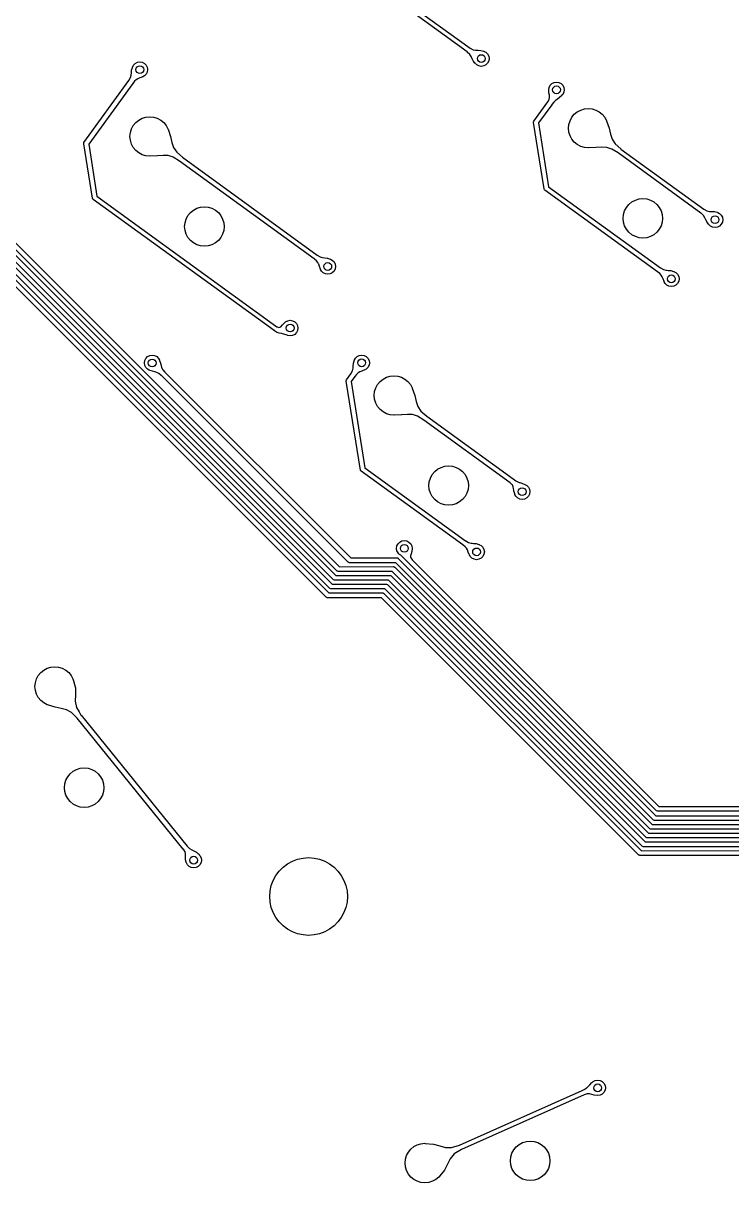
# Model space of a CAD drawing. Extents: x 95 to 380, y -206 to -92.
# Drawn here: x 159.1 to 195.6, y -205.9 to -146.2 of the extents above; entities that cross this region are included whole.
import ezdxf

# ---------------------------------------------------------------- set-up
doc = ezdxf.new("R2010")
doc.units = 0
doc.layers.add('BLACK', color=7, linetype='CONTINUOUS')

msp = doc.modelspace()

# ---------------------------------------------------------------- linework, layer by layer
at = {"layer": 'BLACK', "linetype": 'CONTINUOUS'}
for p, q in [((181.98888, -147.679515), (172.490417, -140.781265)), ((172.679712, -140.612729), (182.136981, -147.481063)), ((181.991907, -147.68585), (181.98888, -147.679515)), ((182.12382, -147.804482), (181.991907, -147.68585)), ((182.123821, -147.804484), (182.12382, -147.804482)), ((182.197368, -147.918238), (182.123821, -147.804484)), ((182.136981, -147.481063), (182.140082, -147.481615)), ((182.140082, -147.481615), (182.291466, -147.566226)), ((182.245554, -148.031314), (182.197368, -147.918238)), ((182.291466, -147.566226), (182.421532, -147.592559)), ((182.421532, -147.592559), (182.544612, -147.591573)), ((182.544612, -147.591573), (182.545294, -147.59159)), ((182.545294, -147.59159), (182.684109, -147.599217)), ((182.684109, -147.599217), (182.686705, -147.599657)), ((182.686705, -147.599657), (182.81935, -147.638032)), ((182.81935, -147.638032), (182.837269, -147.64087)), ((182.837269, -147.64087), (182.847921, -147.646297)), ((182.847921, -147.646297), (182.854203, -147.648115)), ((182.854203, -147.648115), (182.858975, -147.651929)), ((182.858975, -147.651929), (182.948776, -147.697686)), ((182.948776, -147.697686), (183.037269, -147.786179)), ((183.037269, -147.786179), (183.094085, -147.897686)), ((183.094085, -147.897686), (183.113662, -148.021293)), ((164.727231, -148.616657), (164.768337, -148.481677)), ((164.768337, -148.481677), (164.770393, -148.468696)), ((164.770393, -148.468696), (164.775108, -148.45944)), ((164.775108, -148.45944), (164.777517, -148.451533)), ((164.777517, -148.451533), (164.781775, -148.446356)), ((164.781775, -148.446356), (164.827209, -148.357189)), ((164.827209, -148.357189), (164.915702, -148.268696)), ((164.915702, -148.268696), (165.027209, -148.21188)), ((165.027209, -148.21188), (165.150816, -148.192303)), ((165.150816, -148.192303), (165.274423, -148.21188)), ((165.274423, -148.21188), (165.38593, -148.268696)), ((165.38593, -148.268696), (165.474423, -148.357189)), ((165.474423, -148.357189), (165.531239, -148.468696)), ((165.531239, -148.468696), (165.550816, -148.592303)), ((165.550816, -148.592303), (165.531239, -148.71591)), ((182.245895, -148.032041), (182.245554, -148.031314)), ((182.297932, -148.133244), (182.245895, -148.032041)), ((182.309294, -148.15534), (182.297932, -148.133244)), ((182.310647, -148.157403), (182.309294, -148.15534)), ((182.387296, -148.250994), (182.310647, -148.157403)), ((182.390055, -148.256407), (182.387296, -148.250994)), ((182.399309, -148.265661), (182.390055, -148.256407)), ((182.422651, -148.294162), (182.399309, -148.265661)), ((182.423409, -148.295002), (182.422651, -148.294162)), ((182.431674, -148.298449), (182.423409, -148.295002)), ((182.431973, -148.298325), (182.431674, -148.298449)), ((182.478548, -148.3449), (182.431973, -148.298325)), ((182.590055, -148.401716), (182.478548, -148.3449)), ((182.713662, -148.421293), (182.590055, -148.401716)), ((182.837269, -148.401716), (182.713662, -148.421293)), ((182.948776, -148.3449), (182.837269, -148.401716)), ((183.037269, -148.256407), (182.948776, -148.3449)), ((183.094085, -148.1449), (183.037269, -148.256407)), ((183.113662, -148.021293), (183.094085, -148.1449)), ((162.2747, -152.342351), (164.588429, -149.154376)), ((164.588429, -149.154376), (164.589065, -149.150947)), ((164.589065, -149.150947), (164.674954, -149.002152)), ((164.674954, -149.002152), (164.707011, -148.87516)), ((164.707011, -148.87516), (164.713224, -148.755283)), ((164.713224, -148.755283), (164.713261, -148.754799)), ((164.713261, -148.754799), (164.726785, -148.618894)), ((164.726785, -148.618894), (164.727231, -148.616657)), ((164.882541, -149.185884), (164.793026, -149.298261)), ((164.882542, -149.185883), (164.882541, -149.185884)), ((164.964549, -149.111063), (164.882542, -149.185883)), ((164.96455, -149.111062), (164.964549, -149.111063)), ((165.050099, -149.062289), (164.96455, -149.111062)), ((165.157156, -149.019328), (165.050099, -149.062289)), ((165.157162, -149.019325), (165.157156, -149.019328)), ((165.157201, -149.01931), (165.157162, -149.019325)), ((165.222768, -148.993628), (165.157201, -149.01931)), ((165.292805, -148.966196), (165.222768, -148.993628)), ((165.292992, -148.966121), (165.292805, -148.966196)), ((165.298866, -148.960271), (165.292992, -148.966121)), ((165.38593, -148.91591), (165.298866, -148.960271)), ((165.474423, -148.827417), (165.38593, -148.91591)), ((165.531239, -148.71591), (165.474423, -148.827417)), ((164.78789, -149.301103), (162.517832, -152.428906)), ((164.793026, -149.298261), (164.78789, -149.301103)), ((186.181362, -149.628345), (186.200939, -149.504738)), ((186.18301, -149.638756), (186.181362, -149.628345)), ((186.182307, -149.640898), (186.18301, -149.638756)), ((186.19348, -149.78927), (186.182307, -149.640898)), ((186.193637, -149.790489), (186.19348, -149.78927)), ((186.215706, -149.911557), (186.193637, -149.790489)), ((186.200939, -149.504738), (186.257755, -149.393231)), ((186.257755, -149.393231), (186.346248, -149.304738)), ((186.346248, -149.304738), (186.457755, -149.247922)), ((186.457755, -149.247922), (186.581362, -149.228345)), ((186.581362, -149.228345), (186.704969, -149.247922)), ((186.704969, -149.247922), (186.816476, -149.304738)), ((186.816476, -149.304738), (186.904969, -149.393231)), ((186.904969, -149.393231), (186.961785, -149.504738)), ((186.961785, -149.751952), (186.904969, -149.863459)), ((186.961785, -149.504738), (186.981362, -149.628345)), ((186.981362, -149.628345), (186.961785, -149.751952)), ((185.410232, -151.246669), (186.132115, -150.250394)), ((186.332555, -150.395805), (185.653345, -151.333185)), ((186.132115, -150.250394), (186.13293, -150.245995)), ((186.13293, -150.245995), (186.204244, -150.122412)), ((186.204244, -150.122412), (186.226435, -150.015149)), ((186.21652, -149.919421), (186.215706, -149.911557)), ((186.226435, -150.015149), (186.21652, -149.919421)), ((186.336911, -150.393444), (186.332555, -150.395805)), ((186.44274, -150.26294), (186.336911, -150.393444)), ((186.442744, -150.262936), (186.44274, -150.26294)), ((186.536231, -150.176361), (186.442744, -150.262936)), ((186.626673, -150.110308), (186.536231, -150.176361)), ((186.62678, -150.110229), (186.626673, -150.110308)), ((186.730155, -150.032903), (186.62678, -150.110229)), ((186.731015, -150.032194), (186.730155, -150.032903)), ((186.855142, -149.919421), (186.731015, -150.032194)), ((186.855527, -149.919055), (186.855142, -149.919421)), ((186.858974, -149.91079), (186.855527, -149.919055)), ((186.904969, -149.863459), (186.858584, -149.909843)), ((186.858584, -149.909843), (186.858974, -149.91079)), ((187.36966, -151.043312), (187.496013, -150.889351)), ((187.496013, -150.889351), (187.649974, -150.762998)), ((187.649974, -150.762998), (187.825627, -150.669109)), ((187.825627, -150.669109), (188.016221, -150.611293)), ((188.016221, -150.611293), (188.214433, -150.591771)), ((188.214433, -150.591771), (188.412645, -150.611293)), ((188.412645, -150.611293), (188.603239, -150.669109)), ((188.603239, -150.669109), (188.778892, -150.762998)), ((188.778892, -150.762998), (188.932853, -150.889351)), ((188.932853, -150.889351), (189.059206, -151.043312)), ((164.719591, -151.641462), (164.81348, -151.465809)), ((164.81348, -151.465809), (164.939833, -151.311848)), ((164.939833, -151.311848), (165.093794, -151.185495)), ((165.093794, -151.185495), (165.269447, -151.091606)), ((165.269447, -151.091606), (165.460041, -151.03379)), ((165.460041, -151.03379), (165.658253, -151.014268)), ((165.658253, -151.014268), (165.856465, -151.03379)), ((165.856465, -151.03379), (166.047059, -151.091606)), ((166.047059, -151.091606), (166.222712, -151.185495)), ((166.222712, -151.185495), (166.376673, -151.311848)), ((166.376673, -151.311848), (166.503026, -151.465809)), ((166.503026, -151.465809), (166.596915, -151.641462)), ((185.398846, -151.294094), (185.410232, -151.246669)), ((185.398847, -151.294103), (185.398846, -151.294094)), ((185.400289, -151.318556), (185.398847, -151.294103)), ((185.943317, -154.73175), (185.400289, -151.318556)), ((185.653345, -151.333185), (186.176475, -154.62131)), ((187.198433, -151.607771), (187.217955, -151.409559)), ((187.217955, -151.409559), (187.275771, -151.218965)), ((187.275771, -151.218965), (187.36966, -151.043312)), ((189.059206, -151.043312), (189.153095, -151.218965)), ((189.153095, -151.218965), (189.156305, -151.229548)), ((189.156305, -151.229548), (189.156835, -151.230079)), ((189.156835, -151.230079), (189.157103, -151.230791)), ((189.157103, -151.230791), (189.285739, -151.61034)), ((164.642253, -152.030268), (164.661775, -151.832056)), ((164.661775, -152.22848), (164.642253, -152.030268)), ((164.661775, -151.832056), (164.719591, -151.641462)), ((166.596915, -151.641462), (166.600125, -151.652045)), ((166.600125, -151.652045), (166.600655, -151.652576)), ((166.600655, -151.652576), (166.600923, -151.653288)), ((166.600923, -151.653288), (166.729559, -152.032837)), ((166.729559, -152.032837), (166.729855, -152.033862)), ((166.729855, -152.033862), (166.803087, -152.338886)), ((187.217955, -151.805983), (187.198433, -151.607771)), ((187.275771, -151.996577), (187.217955, -151.805983)), ((187.36966, -152.17223), (187.275771, -151.996577)), ((187.496013, -152.326191), (187.36966, -152.17223)), ((189.285739, -151.61034), (189.286035, -151.611365)), ((189.286035, -151.611365), (189.359268, -151.916387)), ((189.359268, -151.916387), (189.359272, -151.916402)), ((189.359272, -151.916402), (189.441281, -152.172159)), ((189.441281, -152.172159), (189.441284, -152.172166)), ((189.441284, -152.172166), (189.600054, -152.41471)), ((175.111211, -174.849409), (152.935496, -152.677091)), ((153.063615, -152.455059), (175.234764, -174.62281)), ((175.295266, -174.397059), (153.18793, -152.293098)), ((153.602671, -152.357645), (175.421165, -174.172806)), ((162.263314, -152.389776), (162.2747, -152.342351)), ((162.263315, -152.389785), (162.263314, -152.389776)), ((162.264757, -152.414238), (162.263315, -152.389785)), ((162.709825, -155.208924), (162.264757, -152.414238)), ((162.517832, -152.428906), (162.94294, -155.098262)), ((164.719591, -152.419074), (164.661775, -152.22848)), ((164.81348, -152.594727), (164.719591, -152.419074)), ((164.939833, -152.748688), (164.81348, -152.594727)), ((165.093794, -152.875041), (164.939833, -152.748688)), ((166.803087, -152.338886), (166.803091, -152.338902)), ((166.803091, -152.338902), (166.885098, -152.59466)), ((166.885098, -152.59466), (166.885101, -152.594666)), ((166.885101, -152.594666), (167.043871, -152.837211)), ((187.649974, -152.452544), (187.496013, -152.326191)), ((187.825627, -152.546433), (187.649974, -152.452544)), ((188.016221, -152.604249), (187.825627, -152.546433)), ((188.214433, -152.623771), (188.016221, -152.604249)), ((188.225184, -152.622712), (188.214433, -152.623771)), ((188.226632, -152.623239), (188.225184, -152.622712)), ((188.608779, -152.606599), (188.226632, -152.623239)), ((188.609209, -152.606572), (188.608779, -152.606599)), ((188.906871, -152.582595), (188.609209, -152.606572)), ((188.906885, -152.582594), (188.906871, -152.582595)), ((189.161728, -152.593096), (188.906885, -152.582594)), ((189.161735, -152.593098), (189.161728, -152.593096)), ((189.427151, -152.679411), (189.161735, -152.593098)), ((189.747529, -152.877156), (189.427151, -152.679411)), ((189.600054, -152.41471), (189.600057, -152.414714)), ((189.600057, -152.414714), (189.895672, -152.673564)), ((189.895672, -152.673564), (189.898309, -152.678902)), ((189.898309, -152.678902), (194.1591, -155.772604)), ((152.692827, -153.357051), (174.861986, -175.522799)), ((174.924824, -175.299403), (152.749101, -153.12708)), ((152.879232, -152.90706), (175.048377, -175.072804)), ((165.269447, -152.96893), (165.093794, -152.875041)), ((165.460041, -153.026746), (165.269447, -152.96893)), ((165.658253, -153.046268), (165.460041, -153.026746)), ((165.669004, -153.045209), (165.658253, -153.046268)), ((165.670452, -153.045736), (165.669004, -153.045209)), ((166.052598, -153.029096), (165.670452, -153.045736)), ((166.053028, -153.029069), (166.052598, -153.029096)), ((166.350689, -153.005094), (166.053028, -153.029069)), ((166.350703, -153.005093), (166.350689, -153.005094)), ((166.605544, -153.015597), (166.350703, -153.005093)), ((166.605553, -153.015599), (166.605544, -153.015597)), ((166.870968, -153.101914), (166.605553, -153.015599)), ((167.191345, -153.299659), (166.870968, -153.101914)), ((167.043871, -152.837211), (167.043874, -152.837215)), ((167.043874, -152.837215), (167.339488, -153.096066)), ((167.194255, -153.300243), (167.191345, -153.299659)), ((174.1235, -158.332389), (167.194255, -153.300243)), ((167.339488, -153.096066), (167.342291, -153.101741)), ((167.342291, -153.101741), (174.271721, -158.134022)), ((189.750844, -152.877821), (189.747529, -152.877156)), ((194.011202, -155.971208), (189.750844, -152.877821)), ((174.736093, -175.747058), (152.562715, -153.57709)), ((162.94294, -155.098262), (172.200766, -161.821554)), ((185.943353, -154.731975), (185.943317, -154.73175)), ((185.953035, -154.747775), (185.943353, -154.731975)), ((185.968836, -154.77356), (185.953035, -154.747775)), ((185.968841, -154.773563), (185.968836, -154.77356)), ((185.987154, -154.789837), (185.968841, -154.773563)), ((191.780799, -158.996485), (185.987154, -154.789837)), ((186.176475, -154.62131), (191.928091, -158.797441)), ((162.735308, -155.250509), (162.709825, -155.208924)), ((162.735313, -155.250512), (162.735308, -155.250509)), ((162.753626, -155.266786), (162.735313, -155.250512)), ((172.057964, -162.023855), (162.753626, -155.266786)), ((167.90453, -155.823358), (168.080183, -155.729469)), ((168.080183, -155.729469), (168.270777, -155.671653)), ((168.270777, -155.671653), (168.468989, -155.652131)), ((168.468989, -155.652131), (168.667201, -155.671653)), ((168.667201, -155.671653), (168.857795, -155.729469)), ((168.857795, -155.729469), (169.033448, -155.823358)), ((190.086507, -155.856828), (190.180396, -155.681175)), ((190.180396, -155.681175), (190.306749, -155.527214)), ((190.306749, -155.527214), (190.46071, -155.400861)), ((190.46071, -155.400861), (190.636363, -155.306972)), ((190.636363, -155.306972), (190.826957, -155.249156)), ((190.826957, -155.249156), (191.025169, -155.229634)), ((191.025169, -155.229634), (191.223381, -155.249156)), ((191.223381, -155.249156), (191.413975, -155.306972)), ((191.413975, -155.306972), (191.589628, -155.400861)), ((191.589628, -155.400861), (191.743589, -155.527214)), ((191.743589, -155.527214), (191.869942, -155.681175)), ((191.869942, -155.681175), (191.963831, -155.856828)), ((194.1591, -155.772604), (194.162355, -155.773187)), ((194.162355, -155.773187), (194.313403, -155.857956)), ((167.472511, -156.469919), (167.530327, -156.279325)), ((167.530327, -156.279325), (167.624216, -156.103672)), ((167.624216, -156.103672), (167.750569, -155.949711)), ((167.750569, -155.949711), (167.90453, -155.823358)), ((169.033448, -155.823358), (169.187409, -155.949711)), ((169.187409, -155.949711), (169.313762, -156.103672)), ((169.313762, -156.103672), (169.407651, -156.279325)), ((169.407651, -156.279325), (169.465467, -156.469919)), ((190.009169, -156.245634), (190.028691, -156.047422)), ((190.028691, -156.443846), (190.009169, -156.245634)), ((190.028691, -156.047422), (190.086507, -155.856828)), ((191.963831, -155.856828), (192.021647, -156.047422)), ((192.021647, -156.047422), (192.041169, -156.245634)), ((192.041169, -156.245634), (192.021647, -156.443846)), ((194.014146, -155.977398), (194.011202, -155.971208)), ((194.146037, -156.096421), (194.014146, -155.977398)), ((194.219054, -156.210815), (194.146037, -156.096421)), ((194.266541, -156.324597), (194.219054, -156.210815)), ((194.266889, -156.325351), (194.266541, -156.324597)), ((194.329737, -156.449276), (194.266889, -156.325351)), ((194.313403, -155.857956), (194.313408, -155.857957)), ((194.313408, -155.857957), (194.442768, -155.884955)), ((194.442768, -155.884955), (194.44308, -155.88502)), ((194.44308, -155.88502), (194.56572, -155.884955)), ((194.56572, -155.884955), (194.566421, -155.884975)), ((194.566421, -155.884975), (194.704859, -155.893355)), ((194.704859, -155.893355), (194.707423, -155.893801)), ((194.707423, -155.893801), (194.840403, -155.932526)), ((194.840403, -155.932526), (194.857637, -155.935256)), ((194.857637, -155.935256), (194.868122, -155.940598)), ((194.868122, -155.940598), (194.8746, -155.942485)), ((194.8746, -155.942485), (194.87943, -155.94636)), ((194.87943, -155.94636), (194.969144, -155.992072)), ((194.969144, -155.992072), (195.057637, -156.080565)), ((195.057637, -156.080565), (195.114453, -156.192072)), ((195.114453, -156.192072), (195.13403, -156.315679)), ((195.13403, -156.315679), (195.114453, -156.439286)), ((167.452989, -156.668131), (167.472511, -156.469919)), ((167.472511, -156.866343), (167.452989, -156.668131)), ((167.530327, -157.056937), (167.472511, -156.866343)), ((169.465467, -156.866343), (169.407651, -157.056937)), ((169.465467, -156.469919), (169.484989, -156.668131)), ((169.484989, -156.668131), (169.465467, -156.866343)), ((190.086507, -156.63444), (190.028691, -156.443846)), ((190.180396, -156.810093), (190.086507, -156.63444)), ((190.306749, -156.964054), (190.180396, -156.810093)), ((190.46071, -157.090407), (190.306749, -156.964054)), ((191.743589, -156.964054), (191.589628, -157.090407)), ((191.869942, -156.810093), (191.743589, -156.964054)), ((191.963831, -156.63444), (191.869942, -156.810093)), ((192.021647, -156.443846), (191.963831, -156.63444)), ((194.331107, -156.451382), (194.329737, -156.449276)), ((194.40741, -156.54488), (194.331107, -156.451382)), ((194.410423, -156.550793), (194.40741, -156.54488)), ((194.420279, -156.560649), (194.410423, -156.550793)), ((194.443022, -156.588517), (194.420279, -156.560649)), ((194.443793, -156.589372), (194.443022, -156.588517)), ((194.452058, -156.592819), (194.443793, -156.589372)), ((194.452335, -156.592705), (194.452058, -156.592819)), ((194.498916, -156.639286), (194.452335, -156.592705)), ((194.610423, -156.696102), (194.498916, -156.639286)), ((194.73403, -156.715679), (194.610423, -156.696102)), ((194.857637, -156.696102), (194.73403, -156.715679)), ((194.969144, -156.639286), (194.857637, -156.696102)), ((195.057637, -156.550793), (194.969144, -156.639286)), ((195.114453, -156.439286), (195.057637, -156.550793)), ((167.624216, -157.23259), (167.530327, -157.056937)), ((167.750569, -157.386551), (167.624216, -157.23259)), ((167.90453, -157.512904), (167.750569, -157.386551)), ((168.080183, -157.606793), (167.90453, -157.512904)), ((169.033448, -157.512904), (168.857795, -157.606793)), ((169.187409, -157.386551), (169.033448, -157.512904)), ((169.313762, -157.23259), (169.187409, -157.386551)), ((169.407651, -157.056937), (169.313762, -157.23259)), ((190.636363, -157.184296), (190.46071, -157.090407)), ((190.826957, -157.242112), (190.636363, -157.184296)), ((191.025169, -157.261634), (190.826957, -157.242112)), ((191.223381, -157.242112), (191.025169, -157.261634)), ((191.413975, -157.184296), (191.223381, -157.242112)), ((191.589628, -157.090407), (191.413975, -157.184296)), ((168.270777, -157.664609), (168.080183, -157.606793)), ((168.468989, -157.684131), (168.270777, -157.664609)), ((168.667201, -157.664609), (168.468989, -157.684131)), ((168.857795, -157.606793), (168.667201, -157.664609)), ((174.271721, -158.134022), (174.274277, -158.134518)), ((174.274277, -158.134518), (174.420127, -158.222018)), ((174.126614, -158.338266), (174.1235, -158.332389)), ((174.239204, -158.43138), (174.126614, -158.338266)), ((174.309424, -158.518976), (174.239204, -158.43138)), ((174.309425, -158.518977), (174.309424, -158.518976)), ((174.342433, -158.590497), (174.309425, -158.518977)), ((174.351868, -158.610939), (174.342433, -158.590497)), ((174.389214, -158.723022), (174.351868, -158.610939)), ((174.389536, -158.723987), (174.389214, -158.723022)), ((174.389665, -158.724352), (174.389536, -158.723987)), ((174.441446, -158.864136), (174.389665, -158.724352)), ((174.420127, -158.222018), (174.420129, -158.222019)), ((174.420129, -158.222019), (174.481761, -158.241428)), ((174.481761, -158.241428), (174.543395, -158.260838)), ((174.543395, -158.260838), (174.659336, -158.275524)), ((174.659336, -158.275524), (174.659589, -158.27556)), ((174.659589, -158.27556), (174.791982, -158.296055)), ((174.791982, -158.296055), (174.793788, -158.296483)), ((174.793788, -158.296483), (174.930645, -158.340717)), ((174.930645, -158.340717), (174.938818, -158.342012)), ((174.938818, -158.342012), (174.946048, -158.345695)), ((174.946048, -158.345695), (174.956252, -158.348994)), ((174.956252, -158.348994), (174.961814, -158.353729)), ((174.961814, -158.353729), (175.050325, -158.398828)), ((175.050325, -158.398828), (175.138818, -158.487321)), ((175.138818, -158.487321), (175.195634, -158.598828)), ((175.195634, -158.598828), (175.215211, -158.722435)), ((175.215211, -158.722435), (175.195634, -158.846042)), ((174.441598, -158.864526), (174.441446, -158.864136)), ((174.446939, -158.86989), (174.441598, -158.864526)), ((174.491604, -158.957549), (174.446939, -158.86989)), ((174.580097, -159.046042), (174.491604, -158.957549)), ((174.691604, -159.102858), (174.580097, -159.046042)), ((174.815211, -159.122435), (174.691604, -159.102858)), ((174.938818, -159.102858), (174.815211, -159.122435)), ((175.050325, -159.046042), (174.938818, -159.102858)), ((175.138818, -158.957549), (175.050325, -159.046042)), ((175.195634, -158.846042), (175.138818, -158.957549)), ((191.783834, -159.001969), (191.780799, -158.996485)), ((191.896209, -159.091483), (191.783834, -159.001969)), ((191.89621, -159.091484), (191.896209, -159.091483)), ((191.896211, -159.091485), (191.89621, -159.091484)), ((191.971032, -159.173491), (191.896211, -159.091485)), ((191.928091, -158.797441), (191.931148, -158.798008)), ((191.931148, -158.798008), (192.079941, -158.883896)), ((192.019803, -159.259036), (191.971032, -159.173491)), ((192.062786, -159.366142), (192.019803, -159.259036)), ((192.079941, -158.883896), (192.079942, -158.883896)), ((192.079942, -158.883896), (192.079943, -158.883897)), ((192.079943, -158.883897), (192.206934, -158.915953)), ((192.206934, -158.915953), (192.206938, -158.915953)), ((192.206938, -158.915953), (192.206942, -158.915954)), ((192.206942, -158.915954), (192.259537, -158.918679)), ((192.259537, -158.918679), (192.326808, -158.922165)), ((192.326808, -158.922165), (192.327298, -158.922202)), ((192.327298, -158.922202), (192.463198, -158.935725)), ((192.463198, -158.935725), (192.465439, -158.936173)), ((192.465439, -158.936173), (192.600418, -158.977277)), ((192.600418, -158.977277), (192.613401, -158.979334)), ((192.613401, -158.979334), (192.622656, -158.984049)), ((192.622656, -158.984049), (192.630561, -158.986457)), ((192.630561, -158.986457), (192.635737, -158.990715)), ((192.635737, -158.990715), (192.724908, -159.03615)), ((192.724908, -159.03615), (192.813401, -159.124643)), ((192.813401, -159.124643), (192.870217, -159.23615)), ((192.870217, -159.23615), (192.889794, -159.359757)), ((192.115922, -159.501801), (192.062786, -159.366142)), ((192.115975, -159.501933), (192.115922, -159.501801)), ((192.121826, -159.507809), (192.115975, -159.501933)), ((192.166187, -159.594871), (192.121826, -159.507809)), ((192.25468, -159.683364), (192.166187, -159.594871)), ((192.366187, -159.74018), (192.25468, -159.683364)), ((192.489794, -159.759757), (192.366187, -159.74018)), ((192.613401, -159.74018), (192.489794, -159.759757)), ((192.724908, -159.683364), (192.613401, -159.74018)), ((192.813401, -159.594871), (192.724908, -159.683364)), ((192.870217, -159.483364), (192.813401, -159.594871)), ((192.889794, -159.359757), (192.870217, -159.483364)), ((172.40998, -161.825494), (172.491709, -161.728839)), ((172.491709, -161.728839), (172.589053, -161.616588)), ((172.589053, -161.616588), (172.591417, -161.614509)), ((172.591417, -161.614509), (172.622889, -161.593637)), ((172.622889, -161.593637), (172.648009, -161.568518)), ((172.648009, -161.568518), (172.703079, -161.540458)), ((172.703079, -161.540458), (172.718228, -161.530412)), ((172.718228, -161.530412), (172.725632, -161.528966)), ((172.725632, -161.528966), (172.759516, -161.511702)), ((172.759516, -161.511702), (172.883123, -161.492125)), ((172.883123, -161.492125), (173.00673, -161.511702)), ((173.00673, -161.511702), (173.118237, -161.568518)), ((173.118237, -161.568518), (173.20673, -161.657011)), ((173.20673, -161.657011), (173.263546, -161.768518)), ((172.060638, -162.027565), (172.057964, -162.023855)), ((172.076983, -162.037667), (172.060638, -162.027565)), ((172.175748, -162.109393), (172.076983, -162.037667)), ((172.210651, -162.117772), (172.175748, -162.109393)), ((172.200766, -161.821554), (172.205312, -161.822063)), ((172.205312, -161.822063), (172.300038, -161.859938)), ((172.318502, -162.157186), (172.210651, -162.117772)), ((172.300038, -161.859938), (172.356231, -161.850836)), ((172.320364, -162.157697), (172.318502, -162.157186)), ((172.430689, -162.178359), (172.320364, -162.157697)), ((172.356231, -161.850836), (172.40998, -161.825494)), ((172.559352, -162.203984), (172.430689, -162.178359)), ((172.719708, -162.258181), (172.559352, -162.203984)), ((172.727905, -162.257917), (172.719708, -162.258181)), ((172.728885, -162.256941), (172.727905, -162.257917)), ((172.759516, -162.272548), (172.728885, -162.256941)), ((172.883123, -162.292125), (172.759516, -162.272548)), ((173.00673, -162.272548), (172.883123, -162.292125)), ((173.118237, -162.215732), (173.00673, -162.272548)), ((173.20673, -162.127239), (173.118237, -162.215732)), ((173.263546, -162.015732), (173.20673, -162.127239)), ((173.263546, -161.768518), (173.283123, -161.892125)), ((173.283123, -161.892125), (173.263546, -162.015732)), ((165.403692, -163.563625), (165.460508, -163.452118)), ((165.460508, -163.452118), (165.549001, -163.363625)), ((165.549001, -163.363625), (165.660508, -163.306809)), ((165.660508, -163.306809), (165.784115, -163.287232)), ((165.784115, -163.287232), (165.907722, -163.306809)), ((165.907722, -163.306809), (166.019229, -163.363625)), ((166.019229, -163.363625), (166.107722, -163.452118)), ((166.107722, -163.452118), (166.152754, -163.540498)), ((176.192174, -163.534868), (176.237608, -163.445701)), ((176.237608, -163.445701), (176.326101, -163.357208)), ((176.326101, -163.357208), (176.437608, -163.300392)), ((176.437608, -163.300392), (176.561215, -163.280815)), ((176.561215, -163.280815), (176.684822, -163.300392)), ((176.684822, -163.300392), (176.796329, -163.357208)), ((176.796329, -163.357208), (176.884822, -163.445701)), ((176.884822, -163.445701), (176.941638, -163.557208)), ((165.384115, -163.687232), (165.403692, -163.563625)), ((165.403692, -163.810839), (165.384115, -163.687232)), ((165.460508, -163.922346), (165.403692, -163.810839)), ((165.549001, -164.010839), (165.460508, -163.922346)), ((165.636864, -164.055608), (165.549001, -164.010839)), ((165.642757, -164.060832), (165.636864, -164.055608)), ((165.656303, -164.065512), (165.642757, -164.060832)), ((165.660508, -164.067655), (165.656303, -164.065512)), ((165.664192, -164.068238), (165.660508, -164.067655)), ((165.795268, -164.113529), (165.664192, -164.068238)), ((165.796356, -164.113847), (165.795268, -164.113529)), ((165.920521, -164.143679), (165.796356, -164.113847)), ((166.152754, -163.540498), (166.157477, -163.545243)), ((166.157477, -163.545243), (166.157715, -163.545874)), ((166.157715, -163.545874), (166.162395, -163.55942)), ((166.162395, -163.55942), (166.164538, -163.563625)), ((166.164538, -163.563625), (166.165121, -163.567309)), ((166.165121, -163.567309), (166.210412, -163.698385)), ((166.210412, -163.698385), (166.21073, -163.699473)), ((166.21073, -163.699473), (166.240562, -163.823638)), ((166.240562, -163.823638), (166.270515, -163.929014)), ((166.270515, -163.929014), (166.270516, -163.929016)), ((166.270516, -163.929016), (166.327406, -164.035744)), ((166.327406, -164.035744), (166.431111, -164.156301)), ((175.999466, -164.23946), (176.085355, -164.090665)), ((176.085355, -164.090665), (176.117411, -163.963673)), ((176.117411, -163.963673), (176.123623, -163.843812)), ((176.123623, -163.843812), (176.123659, -163.84333)), ((176.123659, -163.84333), (176.137184, -163.7074)), ((176.137184, -163.7074), (176.137631, -163.705167)), ((176.137631, -163.705167), (176.178735, -163.570189)), ((176.178735, -163.570189), (176.180792, -163.557208)), ((176.180792, -163.557208), (176.185507, -163.547952)), ((176.185507, -163.547952), (176.187916, -163.540045)), ((176.187916, -163.540045), (176.192174, -163.534868)), ((176.567555, -164.10784), (176.460498, -164.150801)), ((176.567561, -164.107837), (176.567555, -164.10784)), ((176.5676, -164.107822), (176.567561, -164.107837)), ((176.633167, -164.08214), (176.5676, -164.107822)), ((176.703204, -164.054708), (176.633167, -164.08214)), ((176.703391, -164.054633), (176.703204, -164.054708)), ((176.709265, -164.048783), (176.703391, -164.054633)), ((176.796329, -164.004422), (176.709265, -164.048783)), ((176.884822, -163.915929), (176.796329, -164.004422)), ((176.941638, -163.804422), (176.884822, -163.915929)), ((176.941638, -163.557208), (176.961215, -163.680815)), ((176.961215, -163.680815), (176.941638, -163.804422)), ((166.025897, -164.173632), (165.920521, -164.143679)), ((166.025898, -164.173632), (166.025897, -164.173632)), ((166.025899, -164.173633), (166.025898, -164.173632)), ((166.132627, -164.230523), (166.025899, -164.173633)), ((166.253184, -164.334228), (166.132627, -164.230523)), ((166.25531, -164.335016), (166.253184, -164.334228)), ((175.86943, -173.945928), (166.25531, -164.335016)), ((166.431111, -164.156301), (166.433244, -164.162788)), ((166.433244, -164.162788), (175.996444, -173.722797)), ((175.765145, -164.59969), (175.776531, -164.552266)), ((175.765146, -164.599699), (175.765145, -164.59969)), ((175.766588, -164.624152), (175.765146, -164.599699)), ((176.493528, -169.198533), (175.766588, -164.624152)), ((175.776531, -164.552266), (175.998313, -164.245681)), ((175.998313, -164.245681), (175.999466, -164.23946)), ((176.20088, -164.388183), (176.019624, -164.638744)), ((176.019624, -164.638744), (176.726708, -169.088172)), ((176.203428, -164.386774), (176.20088, -164.388183)), ((176.292945, -164.274393), (176.203428, -164.386774)), ((176.374948, -164.199575), (176.292945, -164.274393)), ((176.374949, -164.199574), (176.374948, -164.199575)), ((176.460498, -164.150801), (176.374949, -164.199574)), ((177.377308, -164.796593), (177.503661, -164.642632)), ((177.503661, -164.642632), (177.657622, -164.516279)), ((177.657622, -164.516279), (177.833275, -164.42239)), ((177.833275, -164.42239), (178.023869, -164.364574)), ((178.023869, -164.364574), (178.222081, -164.345052)), ((178.222081, -164.345052), (178.420293, -164.364574)), ((178.420293, -164.364574), (178.610887, -164.42239)), ((178.610887, -164.42239), (178.78654, -164.516279)), ((178.78654, -164.516279), (178.940501, -164.642632)), ((178.940501, -164.642632), (179.066854, -164.796593)), ((177.206081, -165.361052), (177.225603, -165.16284)), ((177.225603, -165.16284), (177.283419, -164.972246)), ((177.283419, -164.972246), (177.377308, -164.796593)), ((179.066854, -164.796593), (179.160743, -164.972246)), ((179.160743, -164.972246), (179.163953, -164.982829)), ((179.163953, -164.982829), (179.164483, -164.98336)), ((179.164483, -164.98336), (179.164751, -164.984072)), ((179.164751, -164.984072), (179.293387, -165.36362)), ((177.225603, -165.559264), (177.206081, -165.361052)), ((177.283419, -165.749858), (177.225603, -165.559264)), ((177.377308, -165.925511), (177.283419, -165.749858)), ((179.293387, -165.36362), (179.293683, -165.364645)), ((179.293683, -165.364645), (179.366915, -165.669668)), ((179.366915, -165.669668), (179.366919, -165.669683)), ((179.366919, -165.669683), (179.448927, -165.925441)), ((177.503661, -166.079472), (177.377308, -165.925511)), ((177.657622, -166.205825), (177.503661, -166.079472)), ((177.833275, -166.299714), (177.657622, -166.205825)), ((178.023869, -166.35753), (177.833275, -166.299714)), ((178.222081, -166.377052), (178.023869, -166.35753)), ((178.232832, -166.375993), (178.222081, -166.377052)), ((178.23428, -166.37652), (178.232832, -166.375993)), ((178.616427, -166.35988), (178.23428, -166.37652)), ((178.616857, -166.359853), (178.616427, -166.35988)), ((178.914518, -166.335876), (178.616857, -166.359853)), ((178.914532, -166.335875), (178.914518, -166.335876)), ((179.169374, -166.346378), (178.914532, -166.335875)), ((179.169383, -166.34638), (179.169374, -166.346378)), ((179.434799, -166.432693), (179.169383, -166.34638)), ((179.755175, -166.630437), (179.434799, -166.432693)), ((179.448927, -165.925441), (179.44893, -165.925448)), ((179.44893, -165.925448), (179.6077, -166.167992)), ((179.6077, -166.167992), (179.607703, -166.167996)), ((179.607703, -166.167996), (179.607704, -166.167997)), ((179.607704, -166.167997), (179.903318, -166.426845)), ((179.903318, -166.426845), (179.905962, -166.432197)), ((179.905962, -166.432197), (184.348582, -169.657941)), ((179.758473, -166.631098), (179.755175, -166.630437)), ((184.198336, -169.85484), (179.758473, -166.631098)), ((176.493576, -169.198834), (176.493528, -169.198533)), ((176.503258, -169.214634), (176.493576, -169.198834)), ((176.519059, -169.240419), (176.503258, -169.214634)), ((176.519064, -169.240422), (176.519059, -169.240419)), ((176.537377, -169.256696), (176.519064, -169.240422)), ((181.760658, -173.048999), (176.537377, -169.256696)), ((176.726708, -169.088172), (181.907871, -172.849897)), ((180.094155, -169.610109), (180.188044, -169.434456)), ((180.188044, -169.434456), (180.314397, -169.280495)), ((180.314397, -169.280495), (180.468358, -169.154142)), ((180.468358, -169.154142), (180.644011, -169.060253)), ((180.644011, -169.060253), (180.834605, -169.002437)), ((180.834605, -169.002437), (181.032817, -168.982915)), ((181.032817, -168.982915), (181.231029, -169.002437)), ((181.231029, -169.002437), (181.421623, -169.060253)), ((181.421623, -169.060253), (181.597276, -169.154142)), ((181.597276, -169.154142), (181.751237, -169.280495)), ((181.751237, -169.280495), (181.87759, -169.434456)), ((181.87759, -169.434456), (181.971479, -169.610109)), ((180.016817, -169.998915), (180.036339, -169.800703)), ((180.036339, -170.197127), (180.016817, -169.998915)), ((180.036339, -169.800703), (180.094155, -169.610109)), ((181.971479, -169.610109), (182.029295, -169.800703)), ((182.029295, -169.800703), (182.048817, -169.998915)), ((182.048817, -169.998915), (182.029295, -170.197127)), ((184.201251, -169.861261), (184.198336, -169.85484)), ((184.299623, -169.95326), (184.201251, -169.861261)), ((184.309958, -169.962925), (184.299623, -169.95326)), ((184.309959, -169.962928), (184.309958, -169.962925)), ((184.360299, -170.065209), (184.309959, -169.962928)), ((184.348582, -169.657941), (184.350014, -169.658258)), ((184.350014, -169.658258), (184.48209, -169.747257)), ((184.360301, -170.065217), (184.360299, -170.065209)), ((184.377423, -170.174224), (184.360301, -170.065217)), ((184.48209, -169.747257), (184.589297, -169.803707)), ((184.589297, -169.803707), (184.667223, -169.833505)), ((184.667223, -169.833505), (184.688249, -169.841546)), ((184.688249, -169.841546), (184.688253, -169.841547)), ((184.688253, -169.841547), (184.68826, -169.84155)), ((184.68826, -169.84155), (184.80478, -169.880979)), ((184.80478, -169.880979), (184.805159, -169.881116)), ((184.805159, -169.881116), (184.954198, -169.938151)), ((184.954198, -169.938151), (184.960422, -169.944044)), ((184.960422, -169.944044), (185.04744, -169.988383)), ((185.04744, -169.988383), (185.135933, -170.076876)), ((185.135933, -170.076876), (185.192749, -170.188383)), ((180.094155, -170.387721), (180.036339, -170.197127)), ((180.188044, -170.563374), (180.094155, -170.387721)), ((180.314397, -170.717335), (180.188044, -170.563374)), ((181.87759, -170.563374), (181.751237, -170.717335)), ((181.971479, -170.387721), (181.87759, -170.563374)), ((182.029295, -170.197127), (181.971479, -170.387721)), ((184.384917, -170.232444), (184.377423, -170.174224)), ((184.393895, -170.30218), (184.384917, -170.232444)), ((184.394291, -170.304038), (184.393895, -170.30218)), ((184.397421, -170.314433), (184.394291, -170.304038)), ((184.429684, -170.421589), (184.397421, -170.314433)), ((184.431903, -170.435597), (184.429684, -170.421589)), ((184.436789, -170.445186), (184.431903, -170.435597)), ((184.439052, -170.452702), (184.436789, -170.445186)), ((184.439436, -170.453783), (184.439052, -170.452702)), ((184.442985, -170.457347), (184.439436, -170.453783)), ((184.488719, -170.547104), (184.442985, -170.457347)), ((184.577212, -170.635597), (184.488719, -170.547104)), ((184.688719, -170.692413), (184.577212, -170.635597)), ((184.812326, -170.71199), (184.688719, -170.692413)), ((184.935933, -170.692413), (184.812326, -170.71199)), ((185.04744, -170.635597), (184.935933, -170.692413)), ((185.135933, -170.547104), (185.04744, -170.635597)), ((185.192749, -170.435597), (185.135933, -170.547104)), ((185.192749, -170.188383), (185.212326, -170.31199)), ((185.212326, -170.31199), (185.192749, -170.435597)), ((180.468358, -170.843688), (180.314397, -170.717335)), ((180.644011, -170.937577), (180.468358, -170.843688)), ((180.834605, -170.995393), (180.644011, -170.937577)), ((181.032817, -171.014915), (180.834605, -170.995393)), ((181.231029, -170.995393), (181.032817, -171.014915)), ((181.421623, -170.937577), (181.231029, -170.995393)), ((181.597276, -170.843688), (181.421623, -170.937577)), ((181.751237, -170.717335), (181.597276, -170.843688)), ((178.376467, -173.107796), (178.433283, -172.996289)), ((178.433283, -172.996289), (178.521776, -172.907796)), ((178.521776, -172.907796), (178.633283, -172.85098)), ((178.633283, -172.85098), (178.75689, -172.831403)), ((178.75689, -172.831403), (178.880497, -172.85098)), ((178.880497, -172.85098), (178.992004, -172.907796)), ((178.992004, -172.907796), (179.080497, -172.996289)), ((179.080497, -172.996289), (179.137313, -173.107796)), ((181.763667, -173.054435), (181.760658, -173.048999)), ((181.876042, -173.143949), (181.763667, -173.054435)), ((181.907871, -172.849897), (181.910981, -172.850473)), ((181.910981, -172.850473), (182.059774, -172.936361)), ((182.059774, -172.936361), (182.059775, -172.936361)), ((182.059775, -172.936361), (182.059776, -172.936362)), ((182.059776, -172.936362), (182.186767, -172.968419)), ((182.186767, -172.968419), (182.186771, -172.968419)), ((182.186771, -172.968419), (182.186776, -172.96842)), ((182.186776, -172.96842), (182.236742, -172.971009)), ((182.236742, -172.971009), (182.30664, -172.974632)), ((182.30664, -172.974632), (182.30713, -172.974669)), ((182.30713, -172.974669), (182.44303, -172.988192)), ((182.44303, -172.988192), (182.445271, -172.98864)), ((182.445271, -172.98864), (182.58025, -173.029744)), ((182.58025, -173.029744), (182.593233, -173.031801)), ((182.593233, -173.031801), (182.602488, -173.036516)), ((182.602488, -173.036516), (182.610393, -173.038924)), ((182.610393, -173.038924), (182.615569, -173.043182)), ((182.615569, -173.043182), (182.70474, -173.088617)), ((178.35689, -173.231403), (178.376467, -173.107796)), ((178.376467, -173.35501), (178.35689, -173.231403)), ((178.433283, -173.466517), (178.376467, -173.35501)), ((178.479554, -173.512788), (178.433283, -173.466517)), ((178.478963, -173.514262), (178.479554, -173.512788)), ((178.48248, -173.522497), (178.478963, -173.514262)), ((178.509406, -173.54884), (178.48248, -173.522497)), ((178.511738, -173.550609), (178.509406, -173.54884)), ((178.543381, -173.568879), (178.511738, -173.550609)), ((178.569774, -173.584117), (178.543381, -173.568879)), ((191.723514, -186.734502), (178.569774, -173.584117)), ((179.097692, -173.505669), (179.068336, -173.6075)), ((179.068336, -173.6075), (179.068336, -173.607501)), ((179.068336, -173.607501), (179.078821, -173.70691)), ((179.136783, -173.386636), (179.097692, -173.505669)), ((179.137272, -173.384473), (179.136783, -173.386636)), ((179.155202, -173.244566), (179.137272, -173.384473)), ((179.137313, -173.107796), (179.15689, -173.231403)), ((179.15689, -173.231403), (179.155109, -173.242644)), ((179.155109, -173.242644), (179.155297, -173.2431)), ((179.155297, -173.2431), (179.155202, -173.244566)), ((181.876043, -173.14395), (181.876042, -173.143949)), ((181.876044, -173.143951), (181.876043, -173.14395)), ((181.950865, -173.225957), (181.876044, -173.143951)), ((181.999635, -173.311503), (181.950865, -173.225957)), ((182.042618, -173.418609), (181.999635, -173.311503)), ((182.095754, -173.554268), (182.042618, -173.418609)), ((182.095807, -173.5544), (182.095754, -173.554268)), ((182.101658, -173.560276), (182.095807, -173.5544)), ((182.146019, -173.647338), (182.101658, -173.560276)), ((182.234512, -173.735831), (182.146019, -173.647338)), ((182.70474, -173.088617), (182.793233, -173.17711)), ((182.793233, -173.647338), (182.70474, -173.735831)), ((182.793233, -173.17711), (182.850049, -173.288617)), ((182.850049, -173.535831), (182.793233, -173.647338)), ((182.850049, -173.288617), (182.869626, -173.412224)), ((182.869626, -173.412224), (182.850049, -173.535831)), ((175.421165, -174.172806), (178.185069, -174.170476)), ((175.872908, -173.949406), (175.86943, -173.945928)), ((175.917967, -173.96807), (175.872908, -173.949406)), ((175.942353, -173.970472), (175.917967, -173.96807)), ((178.31738, -173.968157), (175.942353, -173.970472)), ((175.996444, -173.722797), (178.371474, -173.720483)), ((178.185069, -174.170476), (178.209455, -174.172878)), ((178.209455, -174.172878), (178.209456, -174.172878)), ((178.209456, -174.172878), (178.222653, -174.178344)), ((178.222653, -174.178344), (178.254515, -174.191542)), ((178.254515, -174.191542), (178.258415, -174.195442)), ((178.258415, -174.195442), (191.506221, -187.439852)), ((191.569014, -187.216388), (178.31738, -173.968157)), ((178.371474, -173.720483), (178.39586, -173.722885)), ((178.39586, -173.722885), (178.440919, -173.741549)), ((178.440919, -173.741549), (178.44481, -173.74544)), ((178.44481, -173.74544), (191.692618, -186.989844)), ((179.078821, -173.70691), (179.078822, -173.706912)), ((179.078822, -173.706912), (179.153187, -173.811675)), ((179.153187, -173.811675), (179.154842, -173.81892)), ((179.154842, -173.81892), (191.848694, -186.509534)), ((182.346019, -173.792647), (182.234512, -173.735831)), ((182.469626, -173.812224), (182.346019, -173.792647)), ((182.593233, -173.792647), (182.469626, -173.812224)), ((182.70474, -173.735831), (182.593233, -173.792647)), ((175.156271, -174.868074), (175.111211, -174.849409)), ((175.156281, -174.868074), (175.156271, -174.868074)), ((175.180657, -174.870475), (175.156281, -174.868074)), ((177.944579, -174.868143), (175.180657, -174.870475)), ((175.234764, -174.62281), (177.998683, -174.620479)), ((175.297612, -174.399405), (175.295266, -174.397059)), ((175.324007, -174.410337), (175.297612, -174.399405)), ((175.342671, -174.418069), (175.324007, -174.410337)), ((175.342672, -174.418069), (175.342671, -174.418069)), ((175.367058, -174.420471), (175.342672, -174.418069)), ((178.130965, -174.41814), (175.367058, -174.420471)), ((191.192266, -188.11244), (177.944579, -174.868143)), ((177.998683, -174.620479), (178.023069, -174.622881)), ((178.023069, -174.622881), (178.02307, -174.622881)), ((178.02307, -174.622881), (178.036229, -174.628332)), ((178.036229, -174.628332), (178.068129, -174.641545)), ((178.068129, -174.641545), (178.072037, -174.645453)), ((178.072037, -174.645453), (191.319835, -187.889862)), ((191.378717, -187.662495), (178.130965, -174.41814)), ((174.969884, -175.318067), (174.924824, -175.299403)), ((174.969885, -175.318067), (174.969884, -175.318067)), ((174.994271, -175.320469), (174.969885, -175.318067)), ((177.758185, -175.318119), (174.994271, -175.320469)), ((175.048377, -175.072804), (177.812287, -175.070455)), ((191.009837, -188.566403), (177.758185, -175.318119)), ((177.812287, -175.070455), (177.836673, -175.072857)), ((177.836673, -175.072857), (177.836675, -175.072857)), ((177.836675, -175.072857), (177.863069, -175.08379)), ((177.863069, -175.08379), (177.881733, -175.091521)), ((177.881733, -175.091521), (177.881734, -175.091522)), ((177.881734, -175.091522), (191.133441, -188.339859)), ((174.738433, -175.749398), (174.736093, -175.747058)), ((174.764828, -175.76033), (174.738433, -175.749398)), ((174.783492, -175.768062), (174.764828, -175.76033)), ((174.783493, -175.768062), (174.783492, -175.768062)), ((174.807879, -175.770464), (174.783493, -175.768062)), ((177.571782, -175.768134), (174.807879, -175.770464)), ((174.861986, -175.522799), (177.625886, -175.52047)), ((190.819503, -189.012479), (177.571782, -175.768134)), ((177.625886, -175.52047), (177.650272, -175.522872)), ((177.650272, -175.522872), (177.650273, -175.522872)), ((177.650273, -175.522872), (177.66347, -175.528338)), ((177.66347, -175.528338), (177.695332, -175.541536)), ((177.695332, -175.541536), (177.699256, -175.54546)), ((177.699256, -175.54546), (190.947031, -188.78986)), ((159.926347, -179.776517), (160.0527, -179.622556)), ((160.0527, -179.622556), (160.206661, -179.496203)), ((160.206661, -179.496203), (160.382314, -179.402314)), ((160.382314, -179.402314), (160.572908, -179.344498)), ((160.572908, -179.344498), (160.77112, -179.324976)), ((160.77112, -179.324976), (160.969332, -179.344498)), ((160.969332, -179.344498), (161.159926, -179.402314)), ((161.159926, -179.402314), (161.335579, -179.496203)), ((161.335579, -179.496203), (161.48954, -179.622556)), ((161.48954, -179.622556), (161.615893, -179.776517)), ((159.75512, -180.340976), (159.774642, -180.142764)), ((159.774642, -180.142764), (159.832458, -179.95217)), ((159.832458, -179.95217), (159.926347, -179.776517)), ((161.615893, -179.776517), (161.709782, -179.95217)), ((161.709782, -179.95217), (161.767598, -180.142764)), ((161.767598, -180.142764), (161.771081, -180.178133)), ((161.771081, -180.178133), (161.832988, -180.406331)), ((159.774642, -180.539188), (159.75512, -180.340976)), ((159.832458, -180.729782), (159.774642, -180.539188)), ((159.926347, -180.905435), (159.832458, -180.729782)), ((161.838684, -180.769648), (161.823986, -181.089543)), ((161.832988, -180.406331), (161.833395, -180.409222)), ((161.833395, -180.409222), (161.838695, -180.768939)), ((161.838695, -180.768939), (161.838684, -180.769648)), ((160.0527, -181.059396), (159.926347, -180.905435)), ((160.206661, -181.185749), (160.0527, -181.059396)), ((160.382314, -181.279638), (160.206661, -181.185749)), ((160.393904, -181.283153), (160.382314, -181.279638)), ((160.394355, -181.283538), (160.393904, -181.283153)), ((160.787574, -181.410897), (160.394355, -181.283538)), ((160.788986, -181.411259), (160.787574, -181.410897)), ((161.107183, -181.471988), (160.788986, -181.411259)), ((161.823986, -181.089543), (161.887453, -181.421239)), ((161.887453, -181.421239), (162.027289, -181.652029)), ((161.107207, -181.471993), (161.107183, -181.471988)), ((161.378202, -181.536594), (161.107207, -181.471993)), ((161.378203, -181.536594), (161.378202, -181.536594)), ((161.378204, -181.536595), (161.378203, -181.536594)), ((161.640443, -181.679299), (161.378204, -181.536595)), ((161.925588, -181.966945), (161.640443, -181.679299)), ((161.928702, -181.968438), (161.925588, -181.966945)), ((167.385364, -188.703952), (161.928702, -181.968438)), ((162.027289, -181.652029), (162.122033, -181.808398)), ((162.122033, -181.808398), (162.123041, -181.814981)), ((162.123041, -181.814981), (167.580492, -188.551468)), ((161.347058, -185.159474), (161.440947, -184.983821)), ((161.440947, -184.983821), (161.5673, -184.82986)), ((161.5673, -184.82986), (161.721261, -184.703507)), ((161.721261, -184.703507), (161.896914, -184.609618)), ((161.896914, -184.609618), (162.087508, -184.551802)), ((162.087508, -184.551802), (162.28572, -184.53228)), ((162.28572, -184.53228), (162.483932, -184.551802)), ((162.483932, -184.551802), (162.674526, -184.609618)), ((162.674526, -184.609618), (162.850179, -184.703507)), ((162.850179, -184.703507), (163.00414, -184.82986)), ((163.00414, -184.82986), (163.130493, -184.983821)), ((163.130493, -184.983821), (163.224382, -185.159474)), ((161.26972, -185.54828), (161.289242, -185.350068)), ((161.289242, -185.746492), (161.26972, -185.54828)), ((161.289242, -185.350068), (161.347058, -185.159474)), ((163.224382, -185.159474), (163.282198, -185.350068)), ((163.282198, -185.350068), (163.30172, -185.54828)), ((163.30172, -185.54828), (163.282198, -185.746492)), ((161.347058, -185.937086), (161.289242, -185.746492)), ((161.440947, -186.112739), (161.347058, -185.937086)), ((161.5673, -186.2667), (161.440947, -186.112739)), ((163.130493, -186.112739), (163.00414, -186.2667)), ((163.224382, -185.937086), (163.130493, -186.112739)), ((163.282198, -185.746492), (163.224382, -185.937086)), ((161.721261, -186.393053), (161.5673, -186.2667)), ((161.896914, -186.486942), (161.721261, -186.393053)), ((162.087508, -186.544758), (161.896914, -186.486942)), ((162.28572, -186.56428), (162.087508, -186.544758)), ((162.483932, -186.544758), (162.28572, -186.56428)), ((162.674526, -186.486942), (162.483932, -186.544758)), ((162.850179, -186.393053), (162.674526, -186.486942)), ((163.00414, -186.2667), (162.850179, -186.393053)), ((191.725091, -186.736079), (191.723514, -186.734502)), ((191.770151, -186.754743), (191.725091, -186.736079)), ((191.794537, -186.757145), (191.770151, -186.754743)), ((207.25443, -186.754728), (191.794537, -186.757145)), ((191.848694, -186.509534), (207.181558, -186.507137)), ((191.614074, -187.235052), (191.569014, -187.216388)), ((191.63846, -187.237454), (191.614074, -187.235052)), ((207.543028, -187.235057), (191.63846, -187.237454)), ((191.692618, -186.989844), (207.470121, -186.987466)), ((191.319835, -187.889862), (207.720933, -187.887465)), ((191.382618, -187.666396), (191.378717, -187.662495)), ((191.414479, -187.679593), (191.382618, -187.666396)), ((191.427677, -187.68506), (191.414479, -187.679593)), ((191.427678, -187.68506), (191.427677, -187.68506)), ((191.452064, -187.687462), (191.427678, -187.68506)), ((207.729419, -187.68506), (191.452064, -187.687462)), ((191.506221, -187.439852), (207.656429, -187.437469)), ((167.580492, -188.551468), (167.582871, -188.552623)), ((167.582871, -188.552623), (167.707832, -188.681039)), ((191.054896, -188.585067), (191.009837, -188.566403)), ((191.054897, -188.585067), (191.054896, -188.585067)), ((191.079283, -188.587469), (191.054897, -188.585067)), ((207.380882, -188.585072), (191.079283, -188.587469)), ((191.133441, -188.339859), (207.434969, -188.337463)), ((191.196232, -188.116406), (191.192266, -188.11244)), ((191.228093, -188.129603), (191.196232, -188.116406)), ((191.241291, -188.13507), (191.228093, -188.129603)), ((191.241292, -188.13507), (191.241291, -188.13507)), ((191.265678, -188.137472), (191.241292, -188.13507)), ((207.666898, -188.135074), (191.265678, -188.137472)), ((167.386477, -188.711042), (167.385364, -188.703952)), ((167.475536, -188.856838), (167.386477, -188.711042)), ((167.475537, -188.85684), (167.475536, -188.856838)), ((167.492697, -188.942505), (167.475537, -188.85684)), ((167.501296, -188.985425), (167.492697, -188.942505)), ((167.496789, -189.11012), (167.496793, -189.109402)), ((167.500319, -189.250114), (167.496789, -189.11012)), ((167.496793, -189.109402), (167.501296, -188.985425)), ((167.707832, -188.681039), (167.82262, -188.754981)), ((167.82262, -188.754981), (167.822622, -188.754982)), ((167.822622, -188.754982), (167.822627, -188.754985)), ((167.822627, -188.754985), (167.888535, -188.785219)), ((167.888535, -188.785219), (167.933538, -188.805864)), ((167.933538, -188.805864), (167.934298, -188.806246)), ((167.934298, -188.806246), (168.025279, -188.856541)), ((168.025279, -188.856541), (168.054955, -188.872947)), ((168.054955, -188.872947), (168.05681, -188.87422)), ((168.05681, -188.87422), (168.152744, -188.954629)), ((168.152744, -188.954629), (168.155056, -188.955807)), ((168.155056, -188.955807), (168.159749, -188.9605)), ((168.159749, -188.9605), (168.193018, -188.988385)), ((168.193018, -188.988385), (168.197157, -188.996325)), ((168.197157, -188.996325), (168.196778, -188.997529)), ((168.196778, -188.997529), (168.243549, -189.0443)), ((168.243549, -189.0443), (168.300365, -189.155807)), ((168.300365, -189.155807), (168.319942, -189.279414)), ((173.26654, -189.228505), (173.545375, -189.167848)), ((173.545375, -189.167848), (173.830005, -189.147491)), ((173.830005, -189.147491), (174.114635, -189.167848)), ((174.114635, -189.167848), (174.39347, -189.228505)), ((190.823428, -189.016404), (190.819503, -189.012479)), ((190.855289, -189.029601), (190.823428, -189.016404)), ((190.868487, -189.035068), (190.855289, -189.029601)), ((190.868488, -189.035068), (190.868487, -189.035068)), ((190.892874, -189.03747), (190.868488, -189.035068)), ((207.151244, -189.035061), (190.892874, -189.03747)), ((190.947031, -188.78986), (207.205354, -188.787452)), ((167.500738, -189.252932), (167.500319, -189.250114)), ((167.535869, -189.379976), (167.500738, -189.252932)), ((167.539519, -189.403021), (167.535869, -189.379976)), ((167.545472, -189.414706), (167.539519, -189.403021)), ((167.546871, -189.419762), (167.545472, -189.414706)), ((167.547328, -189.421096), (167.546871, -189.419762)), ((167.550198, -189.423979), (167.547328, -189.421096)), ((167.596335, -189.514528), (167.550198, -189.423979)), ((167.684828, -189.603021), (167.596335, -189.514528)), ((167.796335, -189.659837), (167.684828, -189.603021)), ((167.919942, -189.679414), (167.796335, -189.659837)), ((168.043549, -189.659837), (167.919942, -189.679414)), ((168.155056, -189.603021), (168.043549, -189.659837)), ((168.243549, -189.514528), (168.155056, -189.603021)), ((168.300365, -189.403021), (168.243549, -189.514528)), ((168.319942, -189.279414), (168.300365, -189.403021)), ((172.318506, -189.83777), (172.520284, -189.635992)), ((172.520284, -189.635992), (172.748723, -189.464984)), ((172.748723, -189.464984), (172.999175, -189.328227)), ((172.999175, -189.328227), (173.26654, -189.228505)), ((174.39347, -189.228505), (174.660835, -189.328227)), ((174.660835, -189.328227), (174.911287, -189.464984)), ((174.911287, -189.464984), (175.139726, -189.635992)), ((175.139726, -189.635992), (175.341504, -189.83777)), ((171.911019, -190.584026), (172.010741, -190.316661)), ((172.010741, -190.316661), (172.147498, -190.066209)), ((172.147498, -190.066209), (172.318506, -189.83777)), ((175.341504, -189.83777), (175.512512, -190.066209)), ((175.512512, -190.066209), (175.649269, -190.316661)), ((175.649269, -190.316661), (175.748991, -190.584026)), ((171.830005, -191.147491), (171.850362, -190.862861)), ((171.850362, -190.862861), (171.911019, -190.584026)), ((175.748991, -190.584026), (175.809648, -190.862861)), ((175.809648, -190.862861), (175.830005, -191.147491)), ((171.850362, -191.432121), (171.830005, -191.147491)), ((171.911019, -191.710956), (171.850362, -191.432121)), ((175.809648, -191.432121), (175.748991, -191.710956)), ((175.830005, -191.147491), (175.809648, -191.432121)), ((172.010741, -191.978321), (171.911019, -191.710956)), ((172.147498, -192.228773), (172.010741, -191.978321)), ((175.649269, -191.978321), (175.512512, -192.228773)), ((175.748991, -191.710956), (175.649269, -191.978321)), ((172.318506, -192.457212), (172.147498, -192.228773)), ((172.520284, -192.65899), (172.318506, -192.457212)), ((172.748723, -192.829998), (172.520284, -192.65899)), ((175.139726, -192.65899), (174.911287, -192.829998)), ((175.341504, -192.457212), (175.139726, -192.65899)), ((175.512512, -192.228773), (175.341504, -192.457212)), ((172.999175, -192.966755), (172.748723, -192.829998)), ((173.26654, -193.066477), (172.999175, -192.966755)), ((173.545375, -193.127134), (173.26654, -193.066477)), ((173.830005, -193.147491), (173.545375, -193.127134)), ((174.114635, -193.127134), (173.830005, -193.147491)), ((174.39347, -193.066477), (174.114635, -193.127134)), ((174.660835, -192.966755), (174.39347, -193.066477)), ((174.911287, -192.829998), (174.660835, -192.966755)), ((181.590155, -203.939672), (187.905872, -201.125846)), ((187.905872, -201.125846), (187.90687, -201.124756)), ((187.90687, -201.124756), (188.044207, -201.057414)), ((188.044207, -201.057414), (188.12711, -201.002985)), ((188.12711, -201.002985), (188.141969, -200.99323)), ((188.141969, -200.99323), (188.14197, -200.993228)), ((188.14197, -200.993228), (188.141976, -200.993225)), ((188.141976, -200.993225), (188.217712, -200.923784)), ((188.217712, -200.923784), (188.299072, -200.835722)), ((188.299072, -200.835722), (188.405467, -200.724308)), ((188.405467, -200.724308), (188.413659, -200.720692)), ((188.413659, -200.720692), (188.415101, -200.72125)), ((188.415101, -200.72125), (188.461445, -200.674907)), ((188.461445, -200.674907), (188.572952, -200.618091)), ((188.572952, -200.618091), (188.696559, -200.598514)), ((188.696559, -200.598514), (188.820166, -200.618091)), ((188.820166, -200.618091), (188.931673, -200.674907)), ((188.931673, -200.674907), (189.020166, -200.7634)), ((189.020166, -200.7634), (189.076982, -200.874907)), ((189.076982, -201.122121), (189.020166, -201.233628)), ((189.076982, -200.874907), (189.096559, -200.998514)), ((189.096559, -200.998514), (189.076982, -201.122121)), ((188.001359, -201.354371), (181.689188, -204.166617)), ((188.00837, -201.355007), (188.001359, -201.354371)), ((188.160128, -201.307696), (188.00837, -201.355007)), ((188.16013, -201.307696), (188.160128, -201.307696)), ((188.281461, -201.310891), (188.16013, -201.307696)), ((188.281463, -201.310892), (188.281461, -201.310891)), ((188.391763, -201.343332), (188.281463, -201.310892)), ((188.391767, -201.343316), (188.391763, -201.343332)), ((188.391801, -201.343343), (188.391767, -201.343316)), ((188.519331, -201.380361), (188.391801, -201.343343)), ((188.521413, -201.380765), (188.519331, -201.380361)), ((188.683708, -201.397211), (188.521413, -201.380765)), ((188.684861, -201.397271), (188.683708, -201.397211)), ((188.68593, -201.39683), (188.684861, -201.397271)), ((188.696559, -201.398514), (188.68593, -201.39683)), ((188.820166, -201.378937), (188.696559, -201.398514)), ((188.931673, -201.322121), (188.820166, -201.378937)), ((189.020166, -201.233628), (188.931673, -201.322121)), ((179.088994, -204.149726), (179.242955, -204.023373)), ((179.242955, -204.023373), (179.418608, -203.929484)), ((179.418608, -203.929484), (179.609202, -203.871668)), ((179.609202, -203.871668), (179.807414, -203.852146)), ((179.807414, -203.852146), (179.820137, -203.853399)), ((179.820137, -203.853399), (179.820237, -203.853404)), ((179.820237, -203.853404), (180.250982, -203.895681)), ((180.250982, -203.895681), (180.252935, -203.896044)), ((180.252935, -203.896044), (180.580306, -203.986398)), ((180.580306, -203.986398), (180.864996, -204.063584)), ((180.864996, -204.063584), (181.178629, -204.066918)), ((181.178629, -204.066918), (181.583831, -203.93912)), ((181.583831, -203.93912), (181.590155, -203.939672)), ((184.384514, -204.188451), (184.510867, -204.03449)), ((184.510867, -204.03449), (184.664828, -203.908137)), ((184.664828, -203.908137), (184.840481, -203.814248)), ((184.840481, -203.814248), (185.031075, -203.756432)), ((185.031075, -203.756432), (185.229287, -203.73691)), ((185.229287, -203.73691), (185.427499, -203.756432)), ((185.427499, -203.756432), (185.618093, -203.814248)), ((185.618093, -203.814248), (185.793746, -203.908137)), ((185.793746, -203.908137), (185.947707, -204.03449)), ((185.947707, -204.03449), (186.07406, -204.188451)), ((178.791414, -204.868146), (178.810936, -204.669934)), ((178.810936, -204.669934), (178.868752, -204.47934)), ((178.868752, -204.47934), (178.962641, -204.303687)), ((178.962641, -204.303687), (179.088994, -204.149726)), ((181.104531, -204.642634), (180.971559, -204.917493)), ((181.104537, -204.642624), (181.104531, -204.642634)), ((181.312227, -204.394698), (181.104537, -204.642624)), ((181.686604, -204.169697), (181.312227, -204.394698)), ((181.689188, -204.166617), (181.686604, -204.169697)), ((184.213287, -204.75291), (184.232809, -204.554698)), ((184.232809, -204.554698), (184.290625, -204.364104)), ((184.290625, -204.364104), (184.384514, -204.188451)), ((186.07406, -204.188451), (186.167949, -204.364104)), ((186.167949, -204.364104), (186.225765, -204.554698)), ((186.225765, -204.554698), (186.245287, -204.75291)), ((178.810936, -205.066358), (178.791414, -204.868146)), ((178.868752, -205.256952), (178.810936, -205.066358)), ((178.962641, -205.432605), (178.868752, -205.256952)), ((180.811493, -205.230027), (180.658199, -205.421357)), ((180.812779, -205.228037), (180.811493, -205.230027)), ((180.971444, -204.917724), (180.812779, -205.228037)), ((180.971559, -204.917493), (180.971444, -204.917724)), ((184.232809, -204.951122), (184.213287, -204.75291)), ((184.290625, -205.141716), (184.232809, -204.951122)), ((184.384514, -205.317369), (184.290625, -205.141716)), ((186.167949, -205.141716), (186.07406, -205.317369)), ((186.225765, -204.951122), (186.167949, -205.141716)), ((186.245287, -204.75291), (186.225765, -204.951122)), ((179.088994, -205.586566), (178.962641, -205.432605)), ((179.242955, -205.712919), (179.088994, -205.586566)), ((179.418608, -205.806808), (179.242955, -205.712919)), ((179.609202, -205.864624), (179.418608, -205.806808)), ((179.807414, -205.884146), (179.609202, -205.864624)), ((180.005626, -205.864624), (179.807414, -205.884146)), ((180.19622, -205.806808), (180.005626, -205.864624)), ((180.371873, -205.712919), (180.19622, -205.806808)), ((180.525834, -205.586566), (180.371873, -205.712919)), ((180.652187, -205.432605), (180.525834, -205.586566)), ((180.658199, -205.421357), (180.652187, -205.432605)), ((184.510867, -205.47133), (184.384514, -205.317369)), ((184.664828, -205.597683), (184.510867, -205.47133)), ((184.840481, -205.691572), (184.664828, -205.597683)), ((185.031075, -205.749388), (184.840481, -205.691572)), ((185.229287, -205.76891), (185.031075, -205.749388)), ((185.427499, -205.749388), (185.229287, -205.76891)), ((185.618093, -205.691572), (185.427499, -205.749388)), ((185.793746, -205.597683), (185.618093, -205.691572)), ((185.947707, -205.47133), (185.793746, -205.597683)), ((186.07406, -205.317369), (185.947707, -205.47133))]:
    msp.add_line(p, q, dxfattribs=at)
at = {"layer": 'BLACK'}
for centre in [(182.713662, -148.021293), (165.150816, -148.592303), (186.581362, -149.628345), (194.73403, -156.315679), (174.815211, -158.722435), (192.489794, -159.359757), (172.883123, -161.892125), (165.784115, -163.687232), (176.561215, -163.680815), (184.812326, -170.31199), (178.75689, -173.231403), (182.469626, -173.412224), (167.919942, -189.279414), (188.696559, -200.998514)]:
    msp.add_circle(centre, 0.2, dxfattribs=at)

doc.saveas('drawing.dxf')
